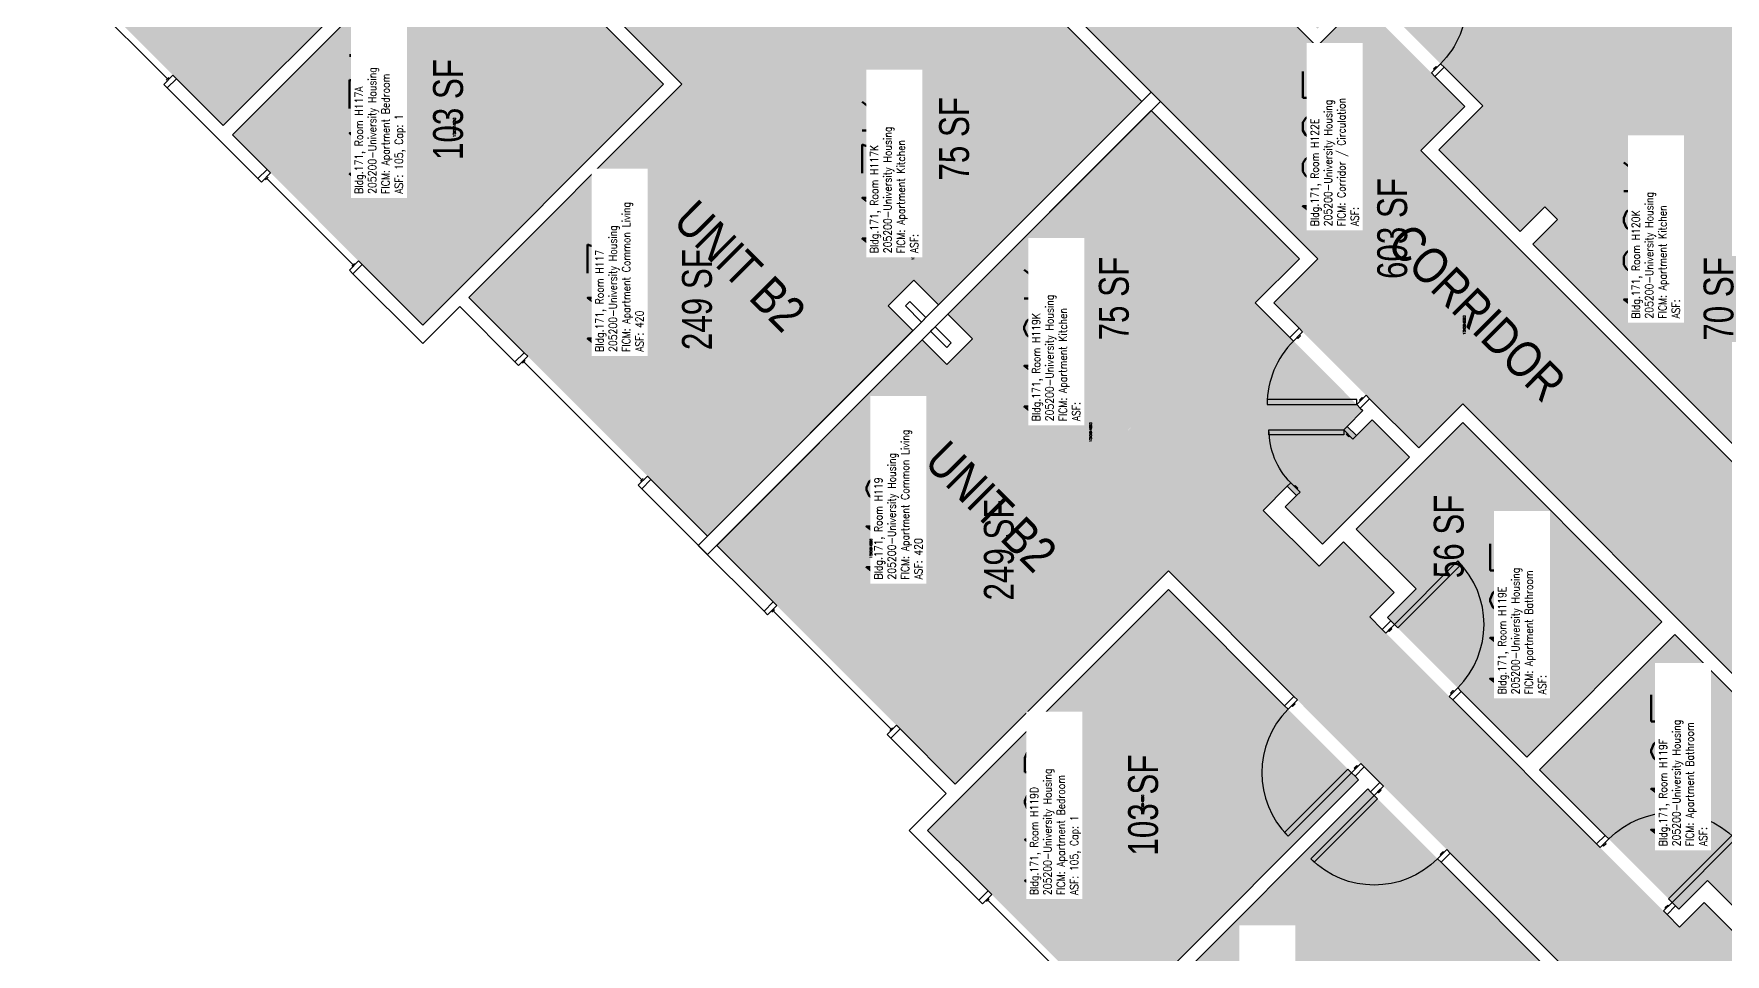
# Model space of a CAD drawing. Header units: inches. Extents: x -183 to 3698, y -798 to 1721.
# Drawn here: x 2325 to 3005, y 532 to 901 of the extents above; entities that cross this region are included whole.
import ezdxf
from ezdxf.enums import TextEntityAlignment as Align

# ---------------------------------------------------------------- set-up
doc = ezdxf.new("R2010")
doc.units = ezdxf.units.IN
doc.header["$LTSCALE"] = 96
doc.header["$MEASUREMENT"] = 0
doc.layers.get('0').update_dxf_attribs({"plot": 0})
for name, color, linetype in [('A-AREA-IDEN', 1, 'Continuous'), ('A-DOOR', 2, 'Continuous'), ('A-GLAZ', 1, 'Continuous'), ('A-IDEN-RNUM', 7, 'Continuous'), ('A-IDEN-SNUM', 4, 'Continuous'), ('A-IDEN-VNUM', 4, 'Continuous'), ('A-WALL', 5, 'Continuous'), ('AREA-TEXT', 3, 'Continuous'), ('Rooms-Category-Color', 7, 'Continuous'), ('Rooms-College-Color', 7, 'Continuous'), ('Rooms-Department-Color', 7, 'Continuous'), ('Rooms-Division-Color', 7, 'Continuous'), ('Rooms-Information', 7, 'Continuous')]:
    doc.layers.add(name, color=color, linetype=linetype)
doc.styles.add('AREA', font='arial.ttf', dxfattribs={"width": 0.75, "height": 12})
doc.styles.add('ROOMSNUMBER', font='txt.shx', dxfattribs={"height": 0.03})
doc.styles.add('ROOMVNUMBER', font='simplex.shx', dxfattribs={"width": 0.85})
doc.styles.get("Standard").update_dxf_attribs({"font": 'ARIALN.TTF'})

msp = doc.modelspace()

# ---------------------------------------------------------------- hatches: boundary and pattern name
h = msp.add_hatch()
h.set_pattern_fill('ANSI31', color=256, angle=135, style=0)
h.set_pattern_definition([(180, (2740.91204, -9.67637), (-3e-14, -0.125), [])])
h.paths.add_polyline_path([(2919.44, 637.62), (2877.91, 679.16), (2884.42, 685.67), (2925.95, 644.13)], flags=9)
at = {"layer": 'Rooms-Category-Color', "true_color": 0xadadad}
msp.add_hatch(color=253, dxfattribs=at).paths.add_polyline_path([(3325.5, 326.52), (3367.93, 368.94), (2882.39, 854.48), (2900.07, 872.16), (2858.26, 913.97), (2840.58, 896.29), (2753.26, 983.61), (2770.94, 1001.29), (2712.73, 1059.5), (2695.05, 1041.82), (2434.81, 1302.06), (2392.39, 1259.63), (2652.63, 999.4), (2634.95, 981.72), (2693.16, 923.51), (2710.84, 941.18), (2840.97, 811.05), (2823.29, 793.37), (2881.51, 735.16), (2899.18, 752.84), (3195.04, 456.98), (3223.33, 428.69), (3227.57, 424.45), (3228.01, 424.89), (3271.06, 381.85), (3305.44, 347.47), (3304.94, 346.97)])
at = {"layer": 'Rooms-Category-Color', "true_color": 0x728ef3}
for points in [[(2391.15, 1075.61), (2585.6, 881.15), (2500.04, 795.59), (2595.86, 699.78), (2678.32, 782.25), (2618.83, 841.75), (2693.16, 916.08), (2649.94, 959.3), (2643.61, 952.97), (2639.9, 956.69), (2646.23, 963.02), (2631.24, 978.01), (2596.32, 943.09), (2611.31, 928.1), (2615.86, 932.64), (2619.57, 928.93), (2609.9, 919.26), (2587.48, 941.68), (2597.29, 951.49), (2576.97, 971.82), (2567.15, 962.01), (2442.68, 1086.48), (2452.49, 1096.29), (2432.16, 1116.62)], [(2998.38, 1094.88), (3094.19, 999.06), (3008.63, 913.5), (3282.9, 639.24), (3241.89, 598.22), (3221.29, 618.82), (3228.36, 625.89), (3103.15, 751.1), (3096.08, 744.03), (3075.48, 764.63), (3085.28, 774.43), (3064.34, 795.38), (3059.21, 790.25), (2979.93, 869.54), (2937.24, 826.85), (2932.12, 831.98), (2922.22, 822.08), (2889.55, 854.75), (2907.23, 872.43), (2891.69, 887.96), (2861.97, 917.68), (2863.39, 919.1), (2859.94, 922.54), (2840.85, 903.45), (2823.9, 920.4), (2878.17, 974.67), (2895.12, 957.72), (2886.81, 949.41), (2890.26, 945.97), (2902.01, 957.72), (2881.62, 978.12)], [(2325.3, 940.64), (2401.4, 864.54), (2498.1, 961.22), (2422, 1037.34), (2325.62, 940.94)], [(2405.12, 860.83), (2481.48, 784.46), (2578.18, 881.15), (2501.81, 957.52), (2405.44, 861.13)], [(2688.67, 792.59), (2770.34, 874.26), (2710.84, 933.76), (2618.83, 841.75), (2668.42, 792.15), (2678.77, 802.49)], [(2692.38, 788.88), (2774.05, 870.55), (2833.55, 811.05), (2741.53, 719.04), (2691.94, 768.64), (2702.28, 778.98)], [(3076.45, 773.02), (3023.86, 720.43), (2927.34, 816.95), (2979.93, 869.54)], [(2975.4, 491.36), (2780.94, 685.82), (2695.38, 600.26), (2599.57, 696.07), (2682.04, 778.54), (2741.53, 719.04), (2815.87, 793.37), (2859.09, 750.15), (2852.76, 743.82), (2856.47, 740.11), (2862.8, 746.44), (2877.79, 731.45), (2842.88, 696.53), (2827.89, 711.52), (2832.43, 716.07), (2828.72, 719.78), (2819.05, 710.11), (2841.47, 687.7), (2851.28, 697.51), (2871.61, 677.18), (2861.79, 667.37), (2986.27, 542.89), (2996.08, 552.7), (3016.41, 532.37)], [(2979.2, 665.4), (2924.92, 611.13), (2868.96, 667.09), (2880.45, 678.58), (2856.41, 702.62), (2899.19, 745.4)], [(2760.62, 505.32), (2684.25, 581.69), (2780.95, 678.38), (2857.32, 602.01)], [(3064.32, 580.27), (3021.54, 537.49), (2997.5, 561.53), (2986.01, 550.04), (2930.05, 606), (2984.32, 660.27)], [(2861.02, 598.31), (2937.12, 522.21), (2840.43, 425.51), (2764.33, 501.61)]]:
    msp.add_hatch(color=171, dxfattribs=at).paths.add_polyline_path(points)
at = {"layer": 'Rooms-College-Color', "true_color": 0xadadad}
for points in [[(3325.5, 326.52), (3367.93, 368.94), (2882.39, 854.48), (2900.07, 872.16), (2858.26, 913.97), (2840.58, 896.29), (2753.26, 983.61), (2770.94, 1001.29), (2712.73, 1059.5), (2695.05, 1041.82), (2434.81, 1302.06), (2392.39, 1259.63), (2652.63, 999.4), (2634.95, 981.72), (2693.16, 923.51), (2710.84, 941.18), (2840.97, 811.05), (2823.29, 793.37), (2881.51, 735.16), (2899.18, 752.84), (3195.04, 456.98), (3223.33, 428.69), (3227.57, 424.45), (3228.01, 424.89), (3271.06, 381.85), (3305.44, 347.47), (3304.94, 346.97)], [(2391.15, 1075.61), (2585.6, 881.15), (2500.04, 795.59), (2595.86, 699.78), (2678.32, 782.25), (2618.83, 841.75), (2693.16, 916.08), (2649.94, 959.3), (2643.61, 952.97), (2639.9, 956.69), (2646.23, 963.02), (2631.24, 978.01), (2596.32, 943.09), (2611.31, 928.1), (2615.86, 932.64), (2619.57, 928.93), (2609.9, 919.26), (2587.48, 941.68), (2597.29, 951.49), (2576.97, 971.82), (2567.15, 962.01), (2442.68, 1086.48), (2452.49, 1096.29), (2432.16, 1116.62)], [(2998.38, 1094.88), (3094.19, 999.06), (3008.63, 913.5), (3282.9, 639.24), (3241.89, 598.22), (3221.29, 618.82), (3228.36, 625.89), (3103.15, 751.1), (3096.08, 744.03), (3075.48, 764.63), (3085.28, 774.43), (3064.34, 795.38), (3059.21, 790.25), (2979.93, 869.54), (2937.24, 826.85), (2932.12, 831.98), (2922.22, 822.08), (2889.55, 854.75), (2907.23, 872.43), (2891.69, 887.96), (2861.97, 917.68), (2863.39, 919.1), (2859.94, 922.54), (2840.85, 903.45), (2823.9, 920.4), (2878.17, 974.67), (2895.12, 957.72), (2886.81, 949.41), (2890.26, 945.97), (2902.01, 957.72), (2881.62, 978.12)], [(2325.3, 940.64), (2401.4, 864.54), (2498.1, 961.22), (2422, 1037.34), (2325.62, 940.94)], [(2405.12, 860.83), (2481.48, 784.46), (2578.18, 881.15), (2501.81, 957.52), (2405.44, 861.13)], [(2688.67, 792.59), (2770.34, 874.26), (2710.84, 933.76), (2618.83, 841.75), (2668.42, 792.15), (2678.77, 802.49)], [(2692.38, 788.88), (2774.05, 870.55), (2833.55, 811.05), (2741.53, 719.04), (2691.94, 768.64), (2702.28, 778.98)], [(3076.45, 773.02), (3023.86, 720.43), (2927.34, 816.95), (2979.93, 869.54)], [(2975.4, 491.36), (2780.94, 685.82), (2695.38, 600.26), (2599.57, 696.07), (2682.04, 778.54), (2741.53, 719.04), (2815.87, 793.37), (2859.09, 750.15), (2852.76, 743.82), (2856.47, 740.11), (2862.8, 746.44), (2877.79, 731.45), (2842.88, 696.53), (2827.89, 711.52), (2832.43, 716.07), (2828.72, 719.78), (2819.05, 710.11), (2841.47, 687.7), (2851.28, 697.51), (2871.61, 677.18), (2861.79, 667.37), (2986.27, 542.89), (2996.08, 552.7), (3016.41, 532.37)], [(2979.2, 665.4), (2924.92, 611.13), (2868.96, 667.09), (2880.45, 678.58), (2856.41, 702.62), (2899.19, 745.4)], [(2760.62, 505.32), (2684.25, 581.69), (2780.95, 678.38), (2857.32, 602.01)], [(3064.32, 580.27), (3021.54, 537.49), (2997.5, 561.53), (2986.01, 550.04), (2930.05, 606), (2984.32, 660.27)], [(2861.02, 598.31), (2937.12, 522.21), (2840.43, 425.51), (2764.33, 501.61)]]:
    msp.add_hatch(color=253, dxfattribs=at).paths.add_polyline_path(points)
at = {"layer": 'Rooms-Department-Color', "true_color": 0xacacac}
msp.add_hatch(color=253, dxfattribs=at).paths.add_polyline_path([(3325.5, 326.52), (3367.93, 368.94), (2882.39, 854.48), (2900.07, 872.16), (2858.26, 913.97), (2840.58, 896.29), (2753.26, 983.61), (2770.94, 1001.29), (2712.73, 1059.5), (2695.05, 1041.82), (2434.81, 1302.06), (2392.39, 1259.63), (2652.63, 999.4), (2634.95, 981.72), (2693.16, 923.51), (2710.84, 941.18), (2840.97, 811.05), (2823.29, 793.37), (2881.51, 735.16), (2899.18, 752.84), (3195.04, 456.98), (3223.33, 428.69), (3227.57, 424.45), (3228.01, 424.89), (3271.06, 381.85), (3305.44, 347.47), (3304.94, 346.97)])
at = {"layer": 'Rooms-Department-Color', "true_color": 0x604aed}
for points in [[(2391.15, 1075.61), (2585.6, 881.15), (2500.04, 795.59), (2595.86, 699.78), (2678.32, 782.25), (2618.83, 841.75), (2693.16, 916.08), (2649.94, 959.3), (2643.61, 952.97), (2639.9, 956.69), (2646.23, 963.02), (2631.24, 978.01), (2596.32, 943.09), (2611.31, 928.1), (2615.86, 932.64), (2619.57, 928.93), (2609.9, 919.26), (2587.48, 941.68), (2597.29, 951.49), (2576.97, 971.82), (2567.15, 962.01), (2442.68, 1086.48), (2452.49, 1096.29), (2432.16, 1116.62)], [(2998.38, 1094.88), (3094.19, 999.06), (3008.63, 913.5), (3282.9, 639.24), (3241.89, 598.22), (3221.29, 618.82), (3228.36, 625.89), (3103.15, 751.1), (3096.08, 744.03), (3075.48, 764.63), (3085.28, 774.43), (3064.34, 795.38), (3059.21, 790.25), (2979.93, 869.54), (2937.24, 826.85), (2932.12, 831.98), (2922.22, 822.08), (2889.55, 854.75), (2907.23, 872.43), (2891.69, 887.96), (2861.97, 917.68), (2863.39, 919.1), (2859.94, 922.54), (2840.85, 903.45), (2823.9, 920.4), (2878.17, 974.67), (2895.12, 957.72), (2886.81, 949.41), (2890.26, 945.97), (2902.01, 957.72), (2881.62, 978.12)], [(2325.3, 940.64), (2401.4, 864.54), (2498.1, 961.22), (2422, 1037.34), (2325.62, 940.94)], [(2405.12, 860.83), (2481.48, 784.46), (2578.18, 881.15), (2501.81, 957.52), (2405.44, 861.13)], [(2688.67, 792.59), (2770.34, 874.26), (2710.84, 933.76), (2618.83, 841.75), (2668.42, 792.15), (2678.77, 802.49)], [(2692.38, 788.88), (2774.05, 870.55), (2833.55, 811.05), (2741.53, 719.04), (2691.94, 768.64), (2702.28, 778.98)], [(3076.45, 773.02), (3023.86, 720.43), (2927.34, 816.95), (2979.93, 869.54)], [(2975.4, 491.36), (2780.94, 685.82), (2695.38, 600.26), (2599.57, 696.07), (2682.04, 778.54), (2741.53, 719.04), (2815.87, 793.37), (2859.09, 750.15), (2852.76, 743.82), (2856.47, 740.11), (2862.8, 746.44), (2877.79, 731.45), (2842.88, 696.53), (2827.89, 711.52), (2832.43, 716.07), (2828.72, 719.78), (2819.05, 710.11), (2841.47, 687.7), (2851.28, 697.51), (2871.61, 677.18), (2861.79, 667.37), (2986.27, 542.89), (2996.08, 552.7), (3016.41, 532.37)], [(2979.2, 665.4), (2924.92, 611.13), (2868.96, 667.09), (2880.45, 678.58), (2856.41, 702.62), (2899.19, 745.4)], [(2760.62, 505.32), (2684.25, 581.69), (2780.95, 678.38), (2857.32, 602.01)], [(3064.32, 580.27), (3021.54, 537.49), (2997.5, 561.53), (2986.01, 550.04), (2930.05, 606), (2984.32, 660.27)], [(2861.02, 598.31), (2937.12, 522.21), (2840.43, 425.51), (2764.33, 501.61)]]:
    msp.add_hatch(color=173, dxfattribs=at).paths.add_polyline_path(points)
at = {"layer": 'Rooms-Division-Color', "true_color": 0xadadad}
msp.add_hatch(color=253, dxfattribs=at).paths.add_polyline_path([(3325.5, 326.52), (3367.93, 368.94), (2882.39, 854.48), (2900.07, 872.16), (2858.26, 913.97), (2840.58, 896.29), (2753.26, 983.61), (2770.94, 1001.29), (2712.73, 1059.5), (2695.05, 1041.82), (2434.81, 1302.06), (2392.39, 1259.63), (2652.63, 999.4), (2634.95, 981.72), (2693.16, 923.51), (2710.84, 941.18), (2840.97, 811.05), (2823.29, 793.37), (2881.51, 735.16), (2899.18, 752.84), (3195.04, 456.98), (3223.33, 428.69), (3227.57, 424.45), (3228.01, 424.89), (3271.06, 381.85), (3305.44, 347.47), (3304.94, 346.97)])
at = {"layer": 'Rooms-Division-Color', "true_color": 0x604aed}
for points in [[(2391.15, 1075.61), (2585.6, 881.15), (2500.04, 795.59), (2595.86, 699.78), (2678.32, 782.25), (2618.83, 841.75), (2693.16, 916.08), (2649.94, 959.3), (2643.61, 952.97), (2639.9, 956.69), (2646.23, 963.02), (2631.24, 978.01), (2596.32, 943.09), (2611.31, 928.1), (2615.86, 932.64), (2619.57, 928.93), (2609.9, 919.26), (2587.48, 941.68), (2597.29, 951.49), (2576.97, 971.82), (2567.15, 962.01), (2442.68, 1086.48), (2452.49, 1096.29), (2432.16, 1116.62)], [(2998.38, 1094.88), (3094.19, 999.06), (3008.63, 913.5), (3282.9, 639.24), (3241.89, 598.22), (3221.29, 618.82), (3228.36, 625.89), (3103.15, 751.1), (3096.08, 744.03), (3075.48, 764.63), (3085.28, 774.43), (3064.34, 795.38), (3059.21, 790.25), (2979.93, 869.54), (2937.24, 826.85), (2932.12, 831.98), (2922.22, 822.08), (2889.55, 854.75), (2907.23, 872.43), (2891.69, 887.96), (2861.97, 917.68), (2863.39, 919.1), (2859.94, 922.54), (2840.85, 903.45), (2823.9, 920.4), (2878.17, 974.67), (2895.12, 957.72), (2886.81, 949.41), (2890.26, 945.97), (2902.01, 957.72), (2881.62, 978.12)], [(2325.3, 940.64), (2401.4, 864.54), (2498.1, 961.22), (2422, 1037.34), (2325.62, 940.94)], [(2405.12, 860.83), (2481.48, 784.46), (2578.18, 881.15), (2501.81, 957.52), (2405.44, 861.13)], [(2688.67, 792.59), (2770.34, 874.26), (2710.84, 933.76), (2618.83, 841.75), (2668.42, 792.15), (2678.77, 802.49)], [(2692.38, 788.88), (2774.05, 870.55), (2833.55, 811.05), (2741.53, 719.04), (2691.94, 768.64), (2702.28, 778.98)], [(3076.45, 773.02), (3023.86, 720.43), (2927.34, 816.95), (2979.93, 869.54)], [(2975.4, 491.36), (2780.94, 685.82), (2695.38, 600.26), (2599.57, 696.07), (2682.04, 778.54), (2741.53, 719.04), (2815.87, 793.37), (2859.09, 750.15), (2852.76, 743.82), (2856.47, 740.11), (2862.8, 746.44), (2877.79, 731.45), (2842.88, 696.53), (2827.89, 711.52), (2832.43, 716.07), (2828.72, 719.78), (2819.05, 710.11), (2841.47, 687.7), (2851.28, 697.51), (2871.61, 677.18), (2861.79, 667.37), (2986.27, 542.89), (2996.08, 552.7), (3016.41, 532.37)], [(2979.2, 665.4), (2924.92, 611.13), (2868.96, 667.09), (2880.45, 678.58), (2856.41, 702.62), (2899.19, 745.4)], [(2760.62, 505.32), (2684.25, 581.69), (2780.95, 678.38), (2857.32, 602.01)], [(3064.32, 580.27), (3021.54, 537.49), (2997.5, 561.53), (2986.01, 550.04), (2930.05, 606), (2984.32, 660.27)], [(2861.02, 598.31), (2937.12, 522.21), (2840.43, 425.51), (2764.33, 501.61)]]:
    msp.add_hatch(color=173, dxfattribs=at).paths.add_polyline_path(points)

# ---------------------------------------------------------------- linework, layer by layer
at = {"layer": 'A-DOOR'}
for points in [[(2886.56, 885.67), (2887.98, 884.25), (2891.69, 887.96), (2890.28, 889.38)], [(2887.8, 886.9), (2887.45, 887.26), (2888.51, 888.32), (2888.86, 887.96)], [(2834.88, 781.78), (2833.47, 783.2), (2829.75, 779.49), (2831.17, 778.07)], [(2833.64, 780.55), (2834, 780.19), (2832.94, 779.13), (2832.58, 779.49)], [(2856.62, 752.62), (2856.62, 754.62), (2820.62, 754.62), (2820.62, 752.62)], [(2860.34, 756.33), (2861.75, 754.91), (2858.04, 751.2), (2856.62, 752.62)], [(2859.1, 755.09), (2858.75, 755.44), (2857.69, 754.38), (2858.04, 754.03)], [(2851.35, 742.41), (2851.35, 740.41), (2821.35, 740.41), (2821.35, 742.41)], [(2855.06, 738.69), (2856.47, 740.11), (2852.76, 743.82), (2851.35, 742.41)], [(2853.82, 739.93), (2853.47, 739.58), (2852.41, 740.64), (2852.76, 740.99)], [(2833.85, 717.48), (2832.43, 716.07), (2828.72, 719.78), (2830.13, 721.19)], [(2832.61, 718.72), (2832.96, 719.07), (2831.9, 720.13), (2831.55, 719.78)], [(2871.71, 664.35), (2873.12, 662.94), (2898.58, 688.39), (2897.16, 689.81)], [(2868.26, 660.9), (2866.84, 662.32), (2870.29, 665.76), (2871.71, 664.35)], [(2869.23, 661.87), (2869.58, 661.52), (2870.65, 662.58), (2870.29, 662.94)], [(2893.71, 635.45), (2895.13, 634.03), (2898.58, 637.48), (2897.16, 638.89)], [(2832.74, 634.02), (2831.32, 635.43), (2827.61, 631.72), (2829.03, 630.31)], [(2831.5, 632.78), (2831.85, 632.43), (2830.79, 631.37), (2830.44, 631.72)], [(2894.69, 636.42), (2894.33, 636.77), (2895.39, 637.83), (2895.75, 637.48)], [(2854.48, 604.85), (2853.07, 606.27), (2827.61, 580.81), (2829.03, 579.4)], [(2858.19, 608.56), (2859.61, 607.15), (2855.9, 603.44), (2854.48, 604.85)], [(2856.96, 607.33), (2856.6, 607.68), (2855.54, 606.62), (2855.9, 606.27)], [(2867.3, 599.46), (2865.88, 600.88), (2862.17, 597.16), (2863.59, 595.75)], [(2866.06, 598.22), (2866.41, 597.87), (2865.35, 596.81), (2865, 597.16)], [(2863.59, 595.75), (2865, 594.33), (2839.54, 568.88), (2838.13, 570.29)], [(2954.35, 574.81), (2952.93, 576.23), (2956.38, 579.67), (2957.8, 578.26)], [(2983.25, 552.8), (2981.84, 554.22), (3007.29, 579.67), (3008.71, 578.26)], [(2892.75, 574), (2894.17, 572.59), (2890.46, 568.88), (2889.04, 570.29)], [(2891.52, 572.77), (2891.16, 573.12), (2890.1, 572.06), (2890.46, 571.71)], [(2955.32, 575.78), (2955.67, 575.43), (2956.74, 576.49), (2956.38, 576.84)], [(2979.8, 549.36), (2981.22, 547.94), (2984.67, 551.39), (2983.25, 552.8)], [(2980.78, 550.33), (2980.42, 550.68), (2981.48, 551.74), (2981.84, 551.39)]]:
    msp.add_lwpolyline(points, close=True, dxfattribs=at)
at = {"layer": 'A-DOOR', "extrusion": (0, 0, -1)}
for centre, radius, start, end in [((-2864.82, 914.83), 36, 180, 225), ((-2851.35, 742.41), 30, 315, 0), ((-2983.25, 552.8), 36, 45, 135), ((-2863.59, 595.75), 36, 225, 315)]:
    msp.add_arc(centre, radius, start, end, dxfattribs=at)
at = {"layer": 'A-DOOR'}
for centre, start, end in [((2856.62, 752.62), 135, 180), ((2871.71, 664.35), 315, 45), ((2854.48, 604.85), 135, 225)]:
    msp.add_arc(centre, 36, start, end, dxfattribs=at)
at = {"layer": 'A-GLAZ'}
for p, q in [((2378.95, 883.28), (2344.3, 917.92)), ((2379.48, 883.81), (2378.42, 882.75)), ((2419.41, 843.88), (2418.35, 842.82)), ((2453.53, 808.7), (2418.88, 843.35)), ((2454.06, 809.23), (2453, 808.17)), ((2522.68, 770.31), (2521.62, 769.25)), ((2569.52, 722.4), (2522.15, 769.78)), ((2570.05, 722.93), (2568.99, 721.87)), ((2622.72, 670.27), (2621.66, 669.21)), ((2622.19, 669.74), (2669.57, 622.36)), ((2670.1, 622.89), (2669.04, 621.83)), ((2709.02, 554.27), (2707.96, 553.21)), ((2708.49, 553.74), (2743.13, 519.09))]:
    msp.add_line(p, q, dxfattribs=at)
for points in [[(2377.45, 881.07), (2378.86, 879.65), (2382.58, 883.36), (2381.16, 884.78)], [(2416.67, 841.84), (2415.26, 843.26), (2418.97, 846.97), (2420.39, 845.56)], [(2452.03, 806.49), (2453.44, 805.07), (2457.15, 808.79), (2455.74, 810.2)], [(2519.94, 768.28), (2518.52, 769.69), (2522.24, 773.4), (2523.65, 771.99)], [(2568.02, 720.19), (2569.44, 718.78), (2573.15, 722.49), (2571.73, 723.91)], [(2619.98, 668.23), (2618.57, 669.65), (2622.28, 673.36), (2623.69, 671.95)], [(2668.06, 620.15), (2669.48, 618.74), (2673.19, 622.45), (2671.78, 623.86)], [(2706.28, 552.24), (2704.86, 553.65), (2708.57, 557.37), (2709.99, 555.95)]]:
    msp.add_lwpolyline(points, close=True, dxfattribs=at)
at = {"layer": 'A-WALL'}
for p, q in [((2401.4, 864.54), (2498.1, 961.23)), ((2501.81, 957.52), (2405.12, 860.83)), ((2710.84, 941.18), (2777.76, 874.26)), ((2535.22, 931.54), (2585.6, 881.15)), ((2770.34, 874.26), (2710.84, 933.76)), ((2578.18, 881.15), (2531.51, 927.82)), ((2840.58, 896.29), (2816.47, 920.4)), ((2858.26, 913.97), (2840.58, 896.29)), ((2378.86, 879.65), (2382.58, 883.36)), ((2382.58, 883.36), (2401.4, 864.54)), ((2887.98, 884.25), (2891.69, 887.96)), ((2900.07, 872.16), (2887.98, 884.25)), ((2891.69, 887.96), (2907.23, 872.43)), ((2415.26, 843.26), (2378.86, 879.65)), ((2481.48, 784.46), (2578.18, 881.15)), ((2585.6, 881.15), (2500.04, 795.59)), ((2774.05, 877.97), (2592.14, 696.07)), ((2840.97, 811.05), (2774.05, 877.97)), ((2777.76, 874.26), (2595.86, 692.36)), ((2688.67, 792.59), (2770.34, 874.26)), ((2692.38, 788.88), (2774.05, 870.55)), ((2774.05, 870.55), (2833.55, 811.05)), ((2882.39, 854.48), (2900.07, 872.16)), ((2907.23, 872.43), (2889.55, 854.75)), ((2405.12, 860.83), (2418.97, 846.97)), ((3190.71, 546.16), (2882.39, 854.48)), ((2889.55, 854.75), (2922.22, 822.08)), ((2418.97, 846.97), (2415.26, 843.26)), ((2922.22, 822.08), (2932.12, 831.98)), ((2932.12, 831.98), (2937.24, 826.85)), ((2937.24, 826.85), (2927.34, 816.95)), ((2927.34, 816.95), (3023.86, 720.43)), ((2453.44, 805.07), (2457.15, 808.79)), ((2457.15, 808.79), (2481.48, 784.46)), ((2833.55, 811.05), (2815.87, 793.37)), ((2823.29, 793.37), (2840.97, 811.05)), ((2481.48, 777.03), (2453.44, 805.07)), ((2668.42, 792.15), (2678.77, 802.49)), ((2678.77, 802.49), (2688.67, 792.59)), ((2500.04, 795.59), (2522.24, 773.4)), ((2496.33, 791.88), (2481.48, 777.03)), ((2518.52, 769.69), (2496.33, 791.88)), ((2678.32, 782.25), (2668.42, 792.15)), ((2677.09, 793.92), (2675.32, 792.15)), ((2675.32, 792.15), (2681.77, 785.7)), ((2683.54, 787.46), (2677.09, 793.92)), ((2702.28, 778.98), (2692.38, 788.88)), ((2815.87, 793.37), (2829.75, 779.49)), ((2833.47, 783.2), (2823.29, 793.37)), ((2595.86, 699.78), (2678.32, 782.25)), ((2681.77, 785.7), (2683.54, 787.46)), ((2685.48, 781.98), (2687.25, 783.75)), ((2691.94, 775.53), (2685.48, 781.98)), ((2687.25, 783.75), (2693.7, 777.3)), ((2829.75, 779.49), (2833.47, 783.2)), ((2599.57, 696.07), (2682.04, 778.54)), ((2682.04, 778.54), (2691.94, 768.64)), ((2691.94, 768.64), (2702.28, 778.98)), ((2693.7, 777.3), (2691.94, 775.53)), ((2522.24, 773.4), (2518.52, 769.69)), ((2861.75, 754.91), (2858.04, 751.2)), ((2881.51, 735.16), (2861.75, 754.91)), ((2859.09, 750.15), (2852.76, 743.82)), ((2858.04, 751.2), (2859.09, 750.15)), ((2899.18, 752.84), (2881.51, 735.16)), ((3068.47, 583.55), (2899.18, 752.84)), ((2852.76, 743.82), (2856.47, 740.11)), ((2856.4, 702.63), (2899.18, 745.41)), ((2856.47, 740.11), (2862.8, 746.44)), ((2862.8, 746.44), (2877.79, 731.45)), ((2899.18, 745.41), (2979.19, 665.41)), ((2877.79, 731.45), (2842.88, 696.53)), ((2569.44, 718.78), (2573.15, 722.49)), ((2573.15, 722.49), (2595.86, 699.78)), ((2595.86, 692.36), (2569.44, 718.78)), ((2828.72, 719.78), (2819.05, 710.11)), ((2827.89, 711.52), (2832.43, 716.07)), ((2832.43, 716.07), (2828.72, 719.78)), ((2819.05, 710.11), (2841.47, 687.7)), ((2842.88, 696.53), (2827.89, 711.52)), ((2880.44, 678.59), (2856.4, 702.63)), ((2592.14, 696.07), (2618.57, 669.65)), ((2622.28, 673.36), (2599.57, 696.07)), ((2841.47, 687.7), (2851.28, 697.51)), ((2851.28, 697.51), (2871.61, 677.18)), ((2780.94, 685.82), (2695.38, 600.26)), ((2831.32, 635.43), (2780.94, 685.82)), ((2618.57, 669.65), (2622.28, 673.36)), ((2684.25, 581.69), (2780.94, 678.39)), ((2780.94, 678.39), (2827.61, 631.72)), ((2871.61, 677.18), (2861.79, 667.37)), ((2868.95, 667.1), (2880.44, 678.59)), ((2861.79, 667.37), (2866.84, 662.32)), ((2866.84, 662.32), (2870.29, 665.76)), ((2870.29, 665.76), (2868.95, 667.1)), ((2979.19, 665.41), (2924.92, 611.14)), ((2930.04, 606.01), (2984.31, 660.28)), ((2984.31, 660.28), (3064.32, 580.28)), ((2827.61, 631.72), (2831.32, 635.43)), ((2898.58, 637.48), (2895.13, 634.03)), ((2895.13, 634.03), (2952.93, 576.23)), ((2924.92, 611.14), (2898.58, 637.48)), ((2673.19, 622.45), (2669.48, 618.74)), ((2669.48, 618.74), (2691.67, 596.54)), ((2695.38, 600.26), (2673.19, 622.45)), ((2859.61, 607.15), (2855.9, 603.44)), ((2865.88, 600.88), (2859.61, 607.15)), ((2956.38, 579.67), (2930.04, 606.01)), ((2857.31, 602.02), (2760.61, 505.33)), ((2764.33, 501.61), (2861.02, 598.31)), ((2855.9, 603.44), (2857.31, 602.02)), ((2861.02, 598.31), (2862.17, 597.16)), ((2862.17, 597.16), (2865.88, 600.88)), ((2691.67, 596.54), (2676.82, 581.69)), ((2676.82, 581.69), (2704.86, 553.65)), ((2708.57, 557.37), (2684.25, 581.69)), ((2952.93, 576.23), (2956.38, 579.67)), ((2894.17, 572.59), (2890.46, 568.88)), ((2945.7, 521.06), (2894.17, 572.59)), ((2890.46, 568.88), (2937.12, 522.21)), ((2704.86, 553.65), (2708.57, 557.37)), ((2997.49, 561.54), (2986, 550.05)), ((3021.54, 537.5), (2997.49, 561.54)), ((2984.67, 551.39), (2981.22, 547.94)), ((2986, 550.05), (2984.67, 551.39)), ((2986.27, 542.89), (2996.08, 552.7)), ((2996.08, 552.7), (3016.41, 532.37)), ((2981.22, 547.94), (2986.27, 542.89))]:
    msp.add_line(p, q, dxfattribs=at)

# ---------------------------------------------------------------- texts
at = {"layer": 'A-AREA-IDEN'}
for s, p in [('UNIT B2', (2603.81, 803.13)), ('CORRIDOR', (2899.81, 784.5)), ('UNIT B2', (2704.71, 706.62))]:
    msp.add_text(s, height=14.4, rotation=315, dxfattribs=at).set_placement(p, align=Align.CENTER)
at = {"layer": 'A-IDEN-RNUM', "style": 'ROOMSNUMBER', "width": 0.85}
for s, p in [('0117-A0', (2494.27, 863.84)), ('0117-K0', (2678.4, 814.51)), ('0117-00', (2560.77, 786.55)), ('0122-E0', (2899.81, 784.5)), ('0119-K0', (2749.76, 741.45)), ('0119-00', (2661.52, 694.83)), ('0119-E0', (2926.36, 660.77)), ('0119-F0', (2986.36, 600.59)), ('0119-D0', (2770.62, 592.09))]:
    msp.add_text(s, height=1, rotation=90, dxfattribs=at).set_placement(p, align=Align.MIDDLE_CENTER)
at = {"layer": 'A-IDEN-SNUM', "style": 'ROOMSNUMBER', "width": 0.85}
for s, p in [('1710H117A0', (2494.27, 863.84)), ('1710H117K0', (2678.4, 814.51)), ('1710H11700', (2560.77, 786.55)), ('1710H122E0', (2899.81, 784.5)), ('1710H119K0', (2749.76, 741.45)), ('1710H11900', (2661.52, 694.83)), ('1710H119E0', (2926.36, 660.77)), ('1710H119F0', (2986.36, 600.59)), ('1710H119D0', (2770.62, 592.09))]:
    msp.add_text(s, height=1, rotation=90, dxfattribs=at).set_placement(p, align=Align.MIDDLE_CENTER)
at = {"layer": 'A-IDEN-VNUM', "style": 'ROOMVNUMBER', "width": 0.85}
for s, p in [('117A', (2463.35, 868.12)), ('122E', (2846.14, 855.56)), ('117K', (2669.27, 843.37)), ('120K', (2975.12, 818.95)), ('117', (2558.94, 794.65)), ('119K', (2734.29, 775.93)), ('119', (2670.9, 702.84)), ('119E', (2921.42, 665.9)), ('119F', (2986.03, 604.91)), ('119D', (2734.56, 585.76))]:
    msp.add_text(s, height=22.5, rotation=90, dxfattribs=at).set_placement(p, align=Align.MIDDLE_CENTER)
at = {"layer": 'AREA-TEXT', "style": 'AREA', "width": 0.75}
for s, p in [('103 SF', (2491.65, 870.99)), ('75 SF', (2694.89, 859.25)), ('603 SF', (2870.84, 823.24)), ('249 SF', (2591.62, 794.71)), ('75 SF', (2759.04, 795.1)), ('70 SF', (3001.89, 794.99)), ('249 SF', (2712.87, 694.23)), ('56 SF', (2893.55, 699.68)), ('103 SF', (2770.79, 591.85))]:
    msp.add_text(s, height=12, rotation=90, dxfattribs=at).set_placement(p, align=Align.MIDDLE_CENTER)

# ---------------------------------------------------------------- next in the draw order: texts
at = {"layer": 'Rooms-Information', "char_height": 3.2143, "width": 72, "attachment_point": 7, "rotation": 90, "style": 'ROOMVNUMBER', "bg_fill": 3, "box_fill_scale": 1.5, "bg_fill_color": 256, "bg_fill_true_color": 13158600, "bg_fill_transparency": 0}
for s, insert in [('Bldg.171, Room H117A^M^J205200-University Housing^M^JFICM: Apartment Bedroom^M^JASF: 105, Cap: 1', (2474.6, 837.15)), ('Bldg.171, Room H122E^M^J205200-University Housing^M^JFICM: Corridor / Circulation^M^JASF: ', (2857.39, 824.14)), ('Bldg.171, Room H117K^M^J205200-University Housing^M^JFICM: Apartment Kitchen^M^JASF: ', (2680.52, 813.31)), ('Bldg.171, Room H120K^M^J205200-University Housing^M^JFICM: Apartment Kitchen^M^JASF: ', (2986.37, 787.08)), ('Bldg.171, Room H117^M^J205200-University Housing^M^JFICM: Apartment Common Living^M^JASF: 420', (2570.19, 773.7)), ('Bldg.171, Room H119K^M^J205200-University Housing^M^JFICM: Apartment Kitchen^M^JASF: ', (2745.54, 745.87)), ('Bldg.171, Room H119^M^J205200-University Housing^M^JFICM: Apartment Common Living^M^JASF: 420', (2682.15, 682.35)), ('Bldg.171, Room H119E^M^J205200-University Housing^M^JFICM: Apartment Bathroom^M^JASF: ', (2932.67, 636.3)), ('Bldg.171, Room H119F^M^J205200-University Housing^M^JFICM: Apartment Bathroom^M^JASF: ', (2997.28, 575.31)), ('Bldg.171, Room H119D^M^J205200-University Housing^M^JFICM: Apartment Bedroom^M^JASF: 105, Cap: 1', (2745.81, 555.71)), ('Bldg.171, Room H119C^M^J205200-University Housing^M^JFICM: Apartment Bedroom^M^JASF: 105, Cap: 1', (2831.44, 470))]:
    msp.add_mtext(s, dxfattribs=dict(at, insert=insert))

doc.saveas('drawing.dxf')
